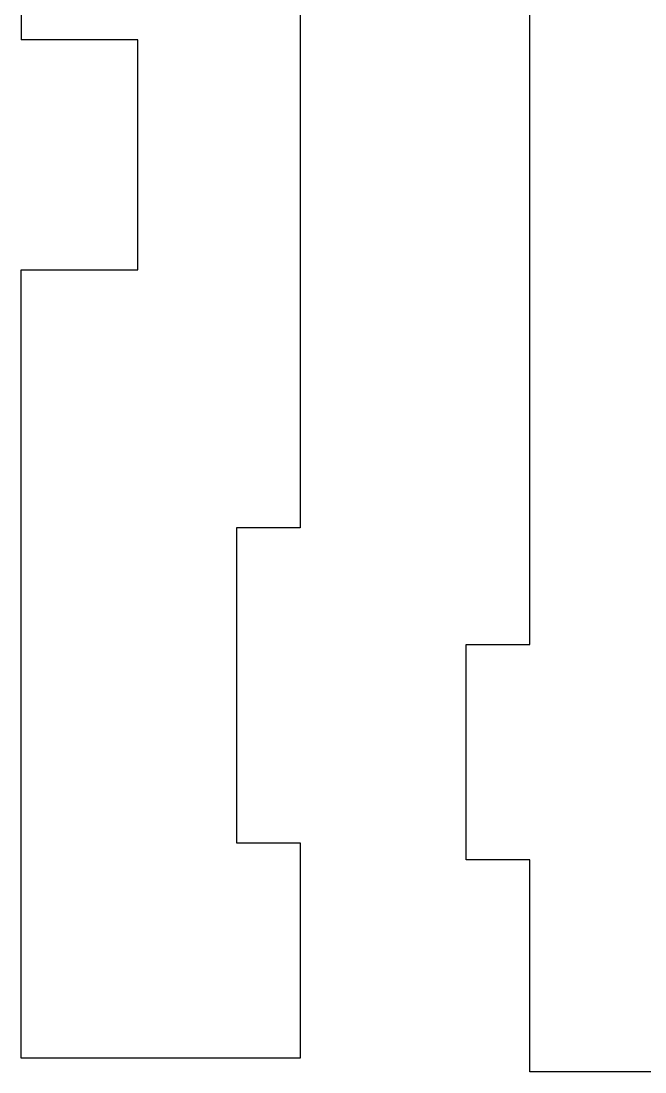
# Model space of a CAD drawing. Extents: x 13 to 543, y 34 to 294.
# Drawn here: x 113 to 142.39, y 120.07 to 169.61 of the extents above; entities that cross this region are included whole.
import ezdxf

# ---------------------------------------------------------------- set-up
doc = ezdxf.new("R2010")
doc.units = 0
doc.layers.add('Stand___Spine_003_contour', color=7, linetype='CONTINUOUS')

msp = doc.modelspace()

# ---------------------------------------------------------------- linework, layer by layer
at = {"layer": 'Stand___Spine_003_contour', "color": 7}
for points in [[(126.145036, 204.874166), (126.145036, 145.724154)], [(136.960806, 140.217143), (136.960806, 190.067157)], [(113.995025, 185.874146), (113.995025, 183.874161), (112.995033, 183.874161), (112.995033, 168.724145)], [(118.495032, 168.724145), (112.995033, 168.724145)], [(118.495032, 157.874165), (118.495032, 168.724145)], [(112.995033, 157.874165), (118.495032, 157.874165)], [(112.995033, 120.724151), (112.995033, 157.874165)], [(123.145031, 145.724154), (123.145031, 130.87415)], [(126.145036, 145.724154), (123.145031, 145.724154)], [(133.960801, 140.217143), (136.960806, 140.217143)], [(133.960801, 130.067145), (133.960801, 140.217143)], [(123.145031, 130.87415), (126.145036, 130.87415)], [(126.145036, 130.87415), (126.145036, 120.724151)], [(136.960806, 130.067145), (133.960801, 130.067145)], [(136.960806, 120.067165), (136.960806, 130.067145)], [(126.145036, 120.724151), (112.995033, 120.724151)], [(172.110807, 120.067165), (136.960806, 120.067165)]]:
    msp.add_lwpolyline(points, dxfattribs=at)

doc.saveas('drawing.dxf')
